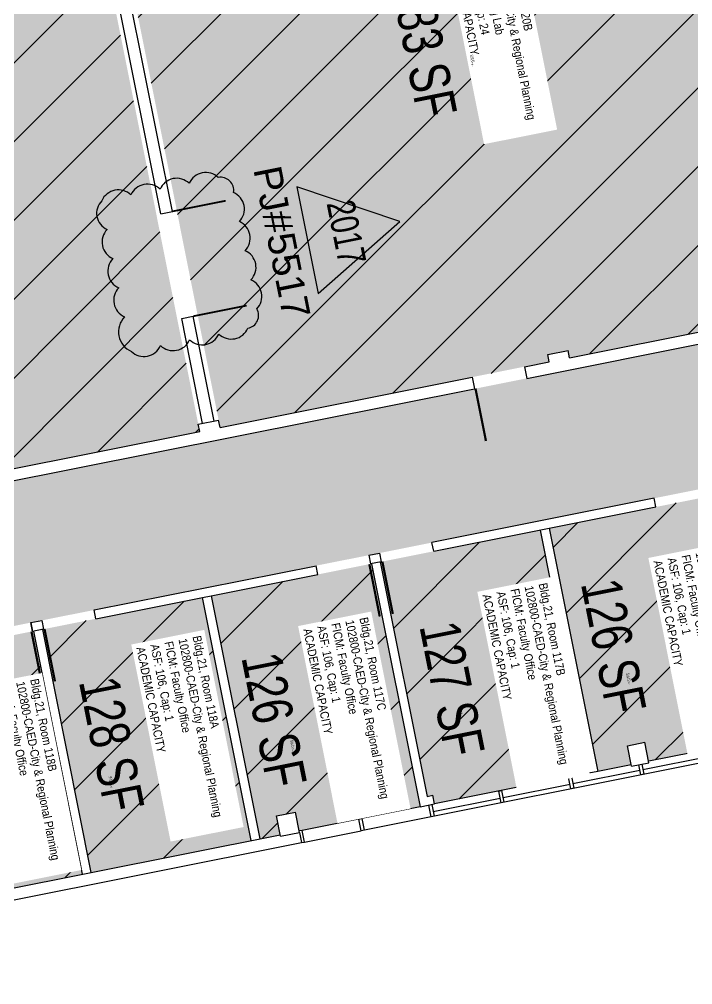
# Model space of a CAD drawing. Header units: inches. Extents: x 69202442 to 69207493, y 27670084 to 27674212.
# Drawn here: x 69203065 to 69203518, y 27672504 to 27673154 of the extents above; entities that cross this region are included whole.
import ezdxf
from ezdxf.enums import TextEntityAlignment as Align

# ---------------------------------------------------------------- set-up
doc = ezdxf.new("R2010")
doc.units = ezdxf.units.IN
doc.header["$LTSCALE"] = 10
doc.header["$MEASUREMENT"] = 0
doc.layers.get('0').update_dxf_attribs({"linetype": 'CONTINUOUS'})
for name, color, linetype in [('A-DOOR', 2, 'CONTINUOUS'), ('A-GLAZ', 1, 'CONTINUOUS'), ('A-IDEN-RNUM', 7, 'CONTINUOUS'), ('A-IDEN-SNUM', 4, 'CONTINUOUS'), ('A-IDEN-VNUM', 4, 'CONTINUOUS'), ('A-WALL', 5, 'CONTINUOUS'), ('AREA-TEXT', 3, 'CONTINUOUS'), ('Rooms-Capacity', 4, 'CONTINUOUS'), ('Rooms-Category-Color', 7, 'CONTINUOUS'), ('Rooms-College-Color', 7, 'CONTINUOUS'), ('Rooms-Department-Color', 7, 'CONTINUOUS'), ('Rooms-Division-Color', 7, 'CONTINUOUS'), ('Rooms-Information', 7, 'CONTINUOUS')]:
    doc.layers.add(name, color=color, linetype=linetype)
doc.layers.add('A-REV', color=1, linetype='CONTINUOUS', true_color=0xff0000)
doc.styles.add('Arial', font='arial.ttf')
doc.styles.add('CP_AREA', font='arial.ttf', dxfattribs={"height": 15})
doc.styles.add('CP_ROOMSNUMBER', font='arial.ttf', dxfattribs={"height": 1})
doc.styles.add('CP_ROOMVNUMBER', font='arial.ttf', dxfattribs={"width": 0.85, "height": 0.075})
pattern_1 = [(45, (0, 0), (-26.51650429449553, 26.51650429449553), [])]

# ---------------------------------------------------------------- blocks, each defined once
blk = doc.blocks.new('ProjectRev')
at = {"transparency": 16777216}
blk.add_lwpolyline([(0, 0.1219824164496401), (-0.1220957161743463, -0.0894935673508428), (0.1220957161743428, -0.0894935673508428)], close=True, dxfattribs=at)
at = {"transparency": 16777216, "insert": (-0.1797527879617747, -0.1150713105150771), "char_height": 0.0625, "attachment_point": 1, "style": 'Arial'}
blk.add_mtext_dynamic_manual_height_columns('PJ#', width=0.247489784066488, gutter_width=0.3125, heights=[0], dxfattribs=at)
at = {"transparency": 16777216, "style": 'Arial', "width": 0.75}
blk.add_attdef('YEAR', text='', height=0.0625, dxfattribs=at).set_placement((0, 0), align=Align.MIDDLE_CENTER)
at = {"transparency": 16777216, "style": 'Arial'}
blk.add_attdef('PROJECT', text='', height=0.0625, dxfattribs=at).set_placement((-0.02758404181815877, -0.1150713105150771), align=Align.TOP_LEFT)

msp = doc.modelspace()

# ---------------------------------------------------------------- hatches: boundary and pattern name
at = {"layer": 'Rooms-Capacity'}
h = msp.add_hatch(dxfattribs=at)
h.set_pattern_fill('ANSI31', color=256, scale=300, style=0)
h.set_pattern_definition(pattern_1)
h.paths.add_polyline_path([(69203200.03597039, 27672879.23629103), (69203237.30083537, 27672886.67469393), (69203243.1847614, 27672887.8491786), (69203341.2501956, 27672907.42392311), (69203369.6891715, 27672913.10059901), (69203404.99272779, 27672920.14750703), (69203415.77992555, 27672922.30072893), (69203421.66385162, 27672923.47521359), (69203420.68511441, 27672928.37848531), (69203434.41427515, 27672931.11894953), (69203435.39301237, 27672926.21567783), (69203566.80069417, 27672952.44583546), (69203572.6846202, 27672953.62032013), (69203585.43312666, 27672956.16503691), (69203624.65930034, 27672963.99493472), (69203657.0208936, 27672970.45460039), (69203656.04215637, 27672975.35787211), (69203659.96477374, 27672976.14086188), (69203574.42314026, 27673404.68680918), (69203570.50052291, 27673403.90381939), (69203567.9558061, 27673416.65232584), (69203483.61953273, 27673399.81804557), (69203477.73560667, 27673398.64356089), (69203346.32792489, 27673372.41340326), (69203348.87264168, 27673359.66489682), (69203335.14348093, 27673356.9244326), (69203332.59876412, 27673369.67293903), (69203154.11967394, 27673334.04690406), (69203148.2357479, 27673332.87241938), (69203110.9708829, 27673325.43401647)])
h = msp.add_hatch(dxfattribs=at)
h.set_pattern_fill('ANSI31', color=256, scale=300, style=0)
h.set_pattern_definition(pattern_1)
h.paths.add_polyline_path([(69203165.71306846, 27672872.38513046), (69203186.3068096, 27672876.4958268), (69203097.24172215, 27673322.69355225), (69202875.61384091, 27673278.45462968), (69202878.15855771, 27673265.70612323), (69202864.42939693, 27673262.965659), (69202861.88468015, 27673275.71416545), (69202639.27614456, 27673231.27949543), (69202641.82086137, 27673218.53098898), (69202632.01431796, 27673216.57351454), (69202717.55595142, 27672788.02756725), (69202727.36249483, 27672789.98504169), (69202728.34123206, 27672785.08176999), (69202744.03170152, 27672788.21372911), (69202783.25787519, 27672796.0436269), (69202950.94976762, 27672829.51643999), (69202949.97103038, 27672834.41971171), (69202963.70019117, 27672837.16017593), (69202964.6789284, 27672832.25690423), (69202981.35005221, 27672835.5846108), (69203016.6536085, 27672842.63151882), (69203126.48689476, 27672864.55523265)])
h = msp.add_hatch(dxfattribs=at)
h.set_pattern_fill('ANSI31', color=256, scale=300, style=0)
h.set_pattern_definition(pattern_1)
h.paths.add_polyline_path([(69203421.62167498, 27672811.29679221), (69203529.4936526, 27672832.82901105), (69203562.18347594, 27672669.05973601), (69203488.63440031, 27672654.37867774), (69203486.0896835, 27672667.12718418), (69203474.3218314, 27672664.77821485), (69203476.86654818, 27672652.02970842), (69203454.31149833, 27672647.52751721)])
h = msp.add_hatch(dxfattribs=at)
h.set_pattern_fill('ANSI31', color=256, scale=300, style=0)
h.set_pattern_definition(pattern_1)
h.paths.add_polyline_path([(69203307.86577138, 27672788.59008849), (69203415.73774894, 27672810.12230755), (69203448.42757225, 27672646.35303267), (69203344.42688109, 27672625.59355704), (69203343.25239642, 27672631.47748309), (69203339.38111007, 27672630.7047395)])
h = msp.add_hatch(dxfattribs=at)
h.set_pattern_fill('ANSI31', color=256, scale=300, style=0)
h.set_pattern_definition(pattern_1)
h.paths.add_polyline_path([(69203194.10986772, 27672765.88338497), (69203301.98184533, 27672787.41560382), (69203334.67166868, 27672623.64632878), (69203253.27735832, 27672607.39929093), (69203250.73264153, 27672620.14779739), (69203237.98413509, 27672617.6030806), (69203240.52885188, 27672604.85457413), (69203226.79969108, 27672602.11410992)])
h = msp.add_hatch(dxfattribs=at)
h.set_pattern_fill('ANSI31', color=256, scale=300, style=0)
h.set_pattern_definition(pattern_1)
h.paths.add_polyline_path([(69203080.35396412, 27672743.1766812), (69203188.22594169, 27672764.7089003), (69203220.91576503, 27672600.93962525), (69203113.04378745, 27672579.40740628)])
h = msp.add_hatch(dxfattribs=at)
h.set_pattern_fill('ANSI31', color=256, scale=300, style=0)
h.set_pattern_definition(pattern_1)
h.paths.add_polyline_path([(69202966.59806047, 27672720.46997771), (69203074.47003807, 27672742.00219651), (69203107.1598614, 27672578.23292161), (69203017.92031634, 27672560.41990412), (69203015.37559953, 27672573.16841059), (69203003.60774744, 27672570.81944126), (69203006.15246423, 27672558.0709348), (69202999.28788382, 27672556.70070268)])
at = {"layer": 'Rooms-Category-Color', "true_color": 0xe3f498}
for points in [[(69203200.03597039, 27672879.23629103), (69203237.30083537, 27672886.67469393), (69203243.1847614, 27672887.8491786), (69203341.2501956, 27672907.42392311), (69203369.6891715, 27672913.10059901), (69203404.99272779, 27672920.14750703), (69203415.77992555, 27672922.30072893), (69203421.66385162, 27672923.47521359), (69203420.68511441, 27672928.37848531), (69203434.41427515, 27672931.11894953), (69203435.39301237, 27672926.21567783), (69203566.80069417, 27672952.44583546), (69203572.6846202, 27672953.62032013), (69203585.43312666, 27672956.16503691), (69203624.65930034, 27672963.99493472), (69203657.0208936, 27672970.45460039), (69203656.04215637, 27672975.35787211), (69203659.96477374, 27672976.14086188), (69203574.42314026, 27673404.68680918), (69203570.50052291, 27673403.90381939), (69203567.9558061, 27673416.65232584), (69203483.61953273, 27673399.81804557), (69203477.73560667, 27673398.64356089), (69203346.32792489, 27673372.41340326), (69203348.87264168, 27673359.66489682), (69203335.14348093, 27673356.9244326), (69203332.59876412, 27673369.67293903), (69203154.11967394, 27673334.04690406), (69203148.2357479, 27673332.87241938), (69203110.9708829, 27673325.43401647)], [(69203165.71306846, 27672872.38513046), (69203186.3068096, 27672876.4958268), (69203097.24172215, 27673322.69355225), (69202875.61384091, 27673278.45462968), (69202878.15855771, 27673265.70612323), (69202864.42939693, 27673262.965659), (69202861.88468015, 27673275.71416545), (69202639.27614456, 27673231.27949543), (69202641.82086137, 27673218.53098898), (69202632.01431796, 27673216.57351454), (69202717.55595142, 27672788.02756725), (69202727.36249483, 27672789.98504169), (69202728.34123206, 27672785.08176999), (69202744.03170152, 27672788.21372911), (69202783.25787519, 27672796.0436269), (69202950.94976762, 27672829.51643999), (69202949.97103038, 27672834.41971171), (69202963.70019117, 27672837.16017593), (69202964.6789284, 27672832.25690423), (69202981.35005221, 27672835.5846108), (69203016.6536085, 27672842.63151882), (69203126.48689476, 27672864.55523265)]]:
    msp.add_hatch(color=61, dxfattribs=at).paths.add_polyline_path(points)
at = {"layer": 'Rooms-Category-Color', "true_color": 0xadadad}
msp.add_hatch(color=253, dxfattribs=at).paths.add_polyline_path([(69202708.13706866, 27672773.9107458), (69202708.3328161, 27672772.93009146), (69202745.59768108, 27672780.36849437), (69202784.82385474, 27672788.19839217), (69202982.91603176, 27672827.73937606), (69203018.21958804, 27672834.78628407), (69203128.05287433, 27672856.70999792), (69203167.279048, 27672864.53989571), (69203342.81617516, 27672899.57868837), (69203371.25515106, 27672905.25536428), (69203406.55870736, 27672912.3022723), (69203417.34590513, 27672914.4554942), (69203430.09441155, 27672917.00021098), (69203586.99910621, 27672948.31980217), (69203626.2252799, 27672956.14969998), (69203925.32485406, 27673015.85267069), (69203960.62841037, 27673022.89957871), (69203975.33822551, 27673025.83579038), (69204014.56439918, 27673033.66568819), (69204163.62385911, 27673063.41929983), (69204202.85003276, 27673071.24919763), (69204312.68331903, 27673093.17291147), (69204347.98687533, 27673100.21981949), (69204475.47193973, 27673125.66698734), (69204514.69811341, 27673133.49688514), (69204571.57606521, 27673144.85023695), (69204590.36781994, 27673050.70742016), (69204543.29641154, 27673041.31154279), (69204528.58659643, 27673038.37533112), (69204507.99285524, 27673034.26463477), (69204493.2830401, 27673031.3284231), (69204475.63126196, 27673027.80496909), (69204449.15359473, 27673022.51978807), (69204440.32770567, 27673020.75806107), (69204419.73396449, 27673016.64736472), (69204304.99740651, 27672993.74491367), (69204275.57777628, 27672987.87249031), (69204183.39626814, 27672969.47223048), (69204148.09271185, 27672962.42532247), (69203963.72969562, 27672925.6248028), (69203965.4007175, 27672917.25332773), (69203959.51679146, 27672916.07884306), (69203952.65221107, 27672914.70861094), (69203930.0971612, 27672910.20641971), (69203923.23258081, 27672908.83618759), (69203919.30996343, 27672908.05319782), (69203912.44538304, 27672906.6829657), (69203883.0257528, 27672900.81054235), (69203877.14182675, 27672899.63605767), (69203875.47080487, 27672908.00753275), (69203819.5735074, 27672896.84992839), (69203784.2699511, 27672889.80302036), (69203775.44406204, 27672888.04129336), (69203740.14050573, 27672880.99438535), (69203681.30124524, 27672869.24953865), (69203657.76554105, 27672864.55159996), (69203651.88161498, 27672863.37711529), (69203621.4813304, 27672857.30894449), (69203595.98431751, 27672852.21951092), (69203560.6807612, 27672845.17260291), (69203404.7567209, 27672814.04875915), (69203369.45316459, 27672807.00185113), (69203360.62727553, 27672805.24012412), (69203325.32371923, 27672798.19321611), (69203295.90408897, 27672792.32079276), (69203260.60053268, 27672785.27388474), (69203113.50238143, 27672755.91176799), (69203078.19882514, 27672748.86485997), (69202939.92656296, 27672721.26447023), (69202904.62300666, 27672714.21756221), (69202897.75842626, 27672712.84733009), (69202862.45486997, 27672705.80042207), (69202841.86112879, 27672701.68972573), (69202806.5575725, 27672694.64281771), (69202803.61560947, 27672694.05557537), (69202732.02784252, 27672679.76601188), (69202701.62755793, 27672673.69784109), (69202627.09782797, 27672658.82103528), (69202591.79427168, 27672651.77412725), (69202585.91034561, 27672650.59964259), (69202567.1185909, 27672744.74245938), (69202566.92284346, 27672745.72311372), (69202591.43920201, 27672750.61679985)])
at = {"layer": 'Rooms-Category-Color', "true_color": 0xfa9ba3}
for points in [[(69203421.62167498, 27672811.29679221), (69203529.4936526, 27672832.82901105), (69203562.18347594, 27672669.05973601), (69203488.63440031, 27672654.37867774), (69203486.0896835, 27672667.12718418), (69203474.3218314, 27672664.77821485), (69203476.86654818, 27672652.02970842), (69203454.31149833, 27672647.52751721)], [(69203307.86577138, 27672788.59008849), (69203415.73774894, 27672810.12230755), (69203448.42757225, 27672646.35303267), (69203344.42688109, 27672625.59355704), (69203343.25239642, 27672631.47748309), (69203339.38111007, 27672630.7047395)], [(69203194.10986772, 27672765.88338497), (69203301.98184533, 27672787.41560382), (69203334.67166868, 27672623.64632878), (69203253.27735832, 27672607.39929093), (69203250.73264153, 27672620.14779739), (69203237.98413509, 27672617.6030806), (69203240.52885188, 27672604.85457413), (69203226.79969108, 27672602.11410992)], [(69203080.35396412, 27672743.1766812), (69203188.22594169, 27672764.7089003), (69203220.91576503, 27672600.93962525), (69203113.04378745, 27672579.40740628)], [(69202966.59806047, 27672720.46997771), (69203074.47003807, 27672742.00219651), (69203107.1598614, 27672578.23292161), (69203017.92031634, 27672560.41990412), (69203015.37559953, 27672573.16841059), (69203003.60774744, 27672570.81944126), (69203006.15246423, 27672558.0709348), (69202999.28788382, 27672556.70070268)]]:
    msp.add_hatch(color=241, dxfattribs=at).paths.add_polyline_path(points)
at = {"layer": 'Rooms-College-Color', "true_color": 0xe3f498}
for points in [[(69203200.03597039, 27672879.23629103), (69203237.30083537, 27672886.67469393), (69203243.1847614, 27672887.8491786), (69203341.2501956, 27672907.42392311), (69203369.6891715, 27672913.10059901), (69203404.99272779, 27672920.14750703), (69203415.77992555, 27672922.30072893), (69203421.66385162, 27672923.47521359), (69203420.68511441, 27672928.37848531), (69203434.41427515, 27672931.11894953), (69203435.39301237, 27672926.21567783), (69203566.80069417, 27672952.44583546), (69203572.6846202, 27672953.62032013), (69203585.43312666, 27672956.16503691), (69203624.65930034, 27672963.99493472), (69203657.0208936, 27672970.45460039), (69203656.04215637, 27672975.35787211), (69203659.96477374, 27672976.14086188), (69203574.42314026, 27673404.68680918), (69203570.50052291, 27673403.90381939), (69203567.9558061, 27673416.65232584), (69203483.61953273, 27673399.81804557), (69203477.73560667, 27673398.64356089), (69203346.32792489, 27673372.41340326), (69203348.87264168, 27673359.66489682), (69203335.14348093, 27673356.9244326), (69203332.59876412, 27673369.67293903), (69203154.11967394, 27673334.04690406), (69203148.2357479, 27673332.87241938), (69203110.9708829, 27673325.43401647)], [(69203165.71306846, 27672872.38513046), (69203186.3068096, 27672876.4958268), (69203097.24172215, 27673322.69355225), (69202875.61384091, 27673278.45462968), (69202878.15855771, 27673265.70612323), (69202864.42939693, 27673262.965659), (69202861.88468015, 27673275.71416545), (69202639.27614456, 27673231.27949543), (69202641.82086137, 27673218.53098898), (69202632.01431796, 27673216.57351454), (69202717.55595142, 27672788.02756725), (69202727.36249483, 27672789.98504169), (69202728.34123206, 27672785.08176999), (69202744.03170152, 27672788.21372911), (69202783.25787519, 27672796.0436269), (69202950.94976762, 27672829.51643999), (69202949.97103038, 27672834.41971171), (69202963.70019117, 27672837.16017593), (69202964.6789284, 27672832.25690423), (69202981.35005221, 27672835.5846108), (69203016.6536085, 27672842.63151882), (69203126.48689476, 27672864.55523265)], [(69203421.62167498, 27672811.29679221), (69203529.4936526, 27672832.82901105), (69203562.18347594, 27672669.05973601), (69203488.63440031, 27672654.37867774), (69203486.0896835, 27672667.12718418), (69203474.3218314, 27672664.77821485), (69203476.86654818, 27672652.02970842), (69203454.31149833, 27672647.52751721)], [(69203307.86577138, 27672788.59008849), (69203415.73774894, 27672810.12230755), (69203448.42757225, 27672646.35303267), (69203344.42688109, 27672625.59355704), (69203343.25239642, 27672631.47748309), (69203339.38111007, 27672630.7047395)], [(69203194.10986772, 27672765.88338497), (69203301.98184533, 27672787.41560382), (69203334.67166868, 27672623.64632878), (69203253.27735832, 27672607.39929093), (69203250.73264153, 27672620.14779739), (69203237.98413509, 27672617.6030806), (69203240.52885188, 27672604.85457413), (69203226.79969108, 27672602.11410992)], [(69203080.35396412, 27672743.1766812), (69203188.22594169, 27672764.7089003), (69203220.91576503, 27672600.93962525), (69203113.04378745, 27672579.40740628)], [(69202966.59806047, 27672720.46997771), (69203074.47003807, 27672742.00219651), (69203107.1598614, 27672578.23292161), (69203017.92031634, 27672560.41990412), (69203015.37559953, 27672573.16841059), (69203003.60774744, 27672570.81944126), (69203006.15246423, 27672558.0709348), (69202999.28788382, 27672556.70070268)]]:
    msp.add_hatch(color=61, dxfattribs=at).paths.add_polyline_path(points)
at = {"layer": 'Rooms-College-Color', "true_color": 0xadadad}
msp.add_hatch(color=253, dxfattribs=at).paths.add_polyline_path([(69202708.13706866, 27672773.9107458), (69202708.3328161, 27672772.93009146), (69202745.59768108, 27672780.36849437), (69202784.82385474, 27672788.19839217), (69202982.91603176, 27672827.73937606), (69203018.21958804, 27672834.78628407), (69203128.05287433, 27672856.70999792), (69203167.279048, 27672864.53989571), (69203342.81617516, 27672899.57868837), (69203371.25515106, 27672905.25536428), (69203406.55870736, 27672912.3022723), (69203417.34590513, 27672914.4554942), (69203430.09441155, 27672917.00021098), (69203586.99910621, 27672948.31980217), (69203626.2252799, 27672956.14969998), (69203925.32485406, 27673015.85267069), (69203960.62841037, 27673022.89957871), (69203975.33822551, 27673025.83579038), (69204014.56439918, 27673033.66568819), (69204163.62385911, 27673063.41929983), (69204202.85003276, 27673071.24919763), (69204312.68331903, 27673093.17291147), (69204347.98687533, 27673100.21981949), (69204475.47193973, 27673125.66698734), (69204514.69811341, 27673133.49688514), (69204571.57606521, 27673144.85023695), (69204590.36781994, 27673050.70742016), (69204543.29641154, 27673041.31154279), (69204528.58659643, 27673038.37533112), (69204507.99285524, 27673034.26463477), (69204493.2830401, 27673031.3284231), (69204475.63126196, 27673027.80496909), (69204449.15359473, 27673022.51978807), (69204440.32770567, 27673020.75806107), (69204419.73396449, 27673016.64736472), (69204304.99740651, 27672993.74491367), (69204275.57777628, 27672987.87249031), (69204183.39626814, 27672969.47223048), (69204148.09271185, 27672962.42532247), (69203963.72969562, 27672925.6248028), (69203965.4007175, 27672917.25332773), (69203959.51679146, 27672916.07884306), (69203952.65221107, 27672914.70861094), (69203930.0971612, 27672910.20641971), (69203923.23258081, 27672908.83618759), (69203919.30996343, 27672908.05319782), (69203912.44538304, 27672906.6829657), (69203883.0257528, 27672900.81054235), (69203877.14182675, 27672899.63605767), (69203875.47080487, 27672908.00753275), (69203819.5735074, 27672896.84992839), (69203784.2699511, 27672889.80302036), (69203775.44406204, 27672888.04129336), (69203740.14050573, 27672880.99438535), (69203681.30124524, 27672869.24953865), (69203657.76554105, 27672864.55159996), (69203651.88161498, 27672863.37711529), (69203621.4813304, 27672857.30894449), (69203595.98431751, 27672852.21951092), (69203560.6807612, 27672845.17260291), (69203404.7567209, 27672814.04875915), (69203369.45316459, 27672807.00185113), (69203360.62727553, 27672805.24012412), (69203325.32371923, 27672798.19321611), (69203295.90408897, 27672792.32079276), (69203260.60053268, 27672785.27388474), (69203113.50238143, 27672755.91176799), (69203078.19882514, 27672748.86485997), (69202939.92656296, 27672721.26447023), (69202904.62300666, 27672714.21756221), (69202897.75842626, 27672712.84733009), (69202862.45486997, 27672705.80042207), (69202841.86112879, 27672701.68972573), (69202806.5575725, 27672694.64281771), (69202803.61560947, 27672694.05557537), (69202732.02784252, 27672679.76601188), (69202701.62755793, 27672673.69784109), (69202627.09782797, 27672658.82103528), (69202591.79427168, 27672651.77412725), (69202585.91034561, 27672650.59964259), (69202567.1185909, 27672744.74245938), (69202566.92284346, 27672745.72311372), (69202591.43920201, 27672750.61679985)])
at = {"layer": 'Rooms-Department-Color', "true_color": 0xe3f498}
for points in [[(69203200.03597039, 27672879.23629103), (69203237.30083537, 27672886.67469393), (69203243.1847614, 27672887.8491786), (69203341.2501956, 27672907.42392311), (69203369.6891715, 27672913.10059901), (69203404.99272779, 27672920.14750703), (69203415.77992555, 27672922.30072893), (69203421.66385162, 27672923.47521359), (69203420.68511441, 27672928.37848531), (69203434.41427515, 27672931.11894953), (69203435.39301237, 27672926.21567783), (69203566.80069417, 27672952.44583546), (69203572.6846202, 27672953.62032013), (69203585.43312666, 27672956.16503691), (69203624.65930034, 27672963.99493472), (69203657.0208936, 27672970.45460039), (69203656.04215637, 27672975.35787211), (69203659.96477374, 27672976.14086188), (69203574.42314026, 27673404.68680918), (69203570.50052291, 27673403.90381939), (69203567.9558061, 27673416.65232584), (69203483.61953273, 27673399.81804557), (69203477.73560667, 27673398.64356089), (69203346.32792489, 27673372.41340326), (69203348.87264168, 27673359.66489682), (69203335.14348093, 27673356.9244326), (69203332.59876412, 27673369.67293903), (69203154.11967394, 27673334.04690406), (69203148.2357479, 27673332.87241938), (69203110.9708829, 27673325.43401647)], [(69203165.71306846, 27672872.38513046), (69203186.3068096, 27672876.4958268), (69203097.24172215, 27673322.69355225), (69202875.61384091, 27673278.45462968), (69202878.15855771, 27673265.70612323), (69202864.42939693, 27673262.965659), (69202861.88468015, 27673275.71416545), (69202639.27614456, 27673231.27949543), (69202641.82086137, 27673218.53098898), (69202632.01431796, 27673216.57351454), (69202717.55595142, 27672788.02756725), (69202727.36249483, 27672789.98504169), (69202728.34123206, 27672785.08176999), (69202744.03170152, 27672788.21372911), (69202783.25787519, 27672796.0436269), (69202950.94976762, 27672829.51643999), (69202949.97103038, 27672834.41971171), (69202963.70019117, 27672837.16017593), (69202964.6789284, 27672832.25690423), (69202981.35005221, 27672835.5846108), (69203016.6536085, 27672842.63151882), (69203126.48689476, 27672864.55523265)], [(69203421.62167498, 27672811.29679221), (69203529.4936526, 27672832.82901105), (69203562.18347594, 27672669.05973601), (69203488.63440031, 27672654.37867774), (69203486.0896835, 27672667.12718418), (69203474.3218314, 27672664.77821485), (69203476.86654818, 27672652.02970842), (69203454.31149833, 27672647.52751721)], [(69203307.86577138, 27672788.59008849), (69203415.73774894, 27672810.12230755), (69203448.42757225, 27672646.35303267), (69203344.42688109, 27672625.59355704), (69203343.25239642, 27672631.47748309), (69203339.38111007, 27672630.7047395)], [(69203194.10986772, 27672765.88338497), (69203301.98184533, 27672787.41560382), (69203334.67166868, 27672623.64632878), (69203253.27735832, 27672607.39929093), (69203250.73264153, 27672620.14779739), (69203237.98413509, 27672617.6030806), (69203240.52885188, 27672604.85457413), (69203226.79969108, 27672602.11410992)], [(69203080.35396412, 27672743.1766812), (69203188.22594169, 27672764.7089003), (69203220.91576503, 27672600.93962525), (69203113.04378745, 27672579.40740628)], [(69202966.59806047, 27672720.46997771), (69203074.47003807, 27672742.00219651), (69203107.1598614, 27672578.23292161), (69203017.92031634, 27672560.41990412), (69203015.37559953, 27672573.16841059), (69203003.60774744, 27672570.81944126), (69203006.15246423, 27672558.0709348), (69202999.28788382, 27672556.70070268)]]:
    msp.add_hatch(color=61, dxfattribs=at).paths.add_polyline_path(points)
at = {"layer": 'Rooms-Department-Color', "true_color": 0xacacac}
msp.add_hatch(color=253, dxfattribs=at).paths.add_polyline_path([(69202708.13706866, 27672773.9107458), (69202708.3328161, 27672772.93009146), (69202745.59768108, 27672780.36849437), (69202784.82385474, 27672788.19839217), (69202982.91603176, 27672827.73937606), (69203018.21958804, 27672834.78628407), (69203128.05287433, 27672856.70999792), (69203167.279048, 27672864.53989571), (69203342.81617516, 27672899.57868837), (69203371.25515106, 27672905.25536428), (69203406.55870736, 27672912.3022723), (69203417.34590513, 27672914.4554942), (69203430.09441155, 27672917.00021098), (69203586.99910621, 27672948.31980217), (69203626.2252799, 27672956.14969998), (69203925.32485406, 27673015.85267069), (69203960.62841037, 27673022.89957871), (69203975.33822551, 27673025.83579038), (69204014.56439918, 27673033.66568819), (69204163.62385911, 27673063.41929983), (69204202.85003276, 27673071.24919763), (69204312.68331903, 27673093.17291147), (69204347.98687533, 27673100.21981949), (69204475.47193973, 27673125.66698734), (69204514.69811341, 27673133.49688514), (69204571.57606521, 27673144.85023695), (69204590.36781994, 27673050.70742016), (69204543.29641154, 27673041.31154279), (69204528.58659643, 27673038.37533112), (69204507.99285524, 27673034.26463477), (69204493.2830401, 27673031.3284231), (69204475.63126196, 27673027.80496909), (69204449.15359473, 27673022.51978807), (69204440.32770567, 27673020.75806107), (69204419.73396449, 27673016.64736472), (69204304.99740651, 27672993.74491367), (69204275.57777628, 27672987.87249031), (69204183.39626814, 27672969.47223048), (69204148.09271185, 27672962.42532247), (69203963.72969562, 27672925.6248028), (69203965.4007175, 27672917.25332773), (69203959.51679146, 27672916.07884306), (69203952.65221107, 27672914.70861094), (69203930.0971612, 27672910.20641971), (69203923.23258081, 27672908.83618759), (69203919.30996343, 27672908.05319782), (69203912.44538304, 27672906.6829657), (69203883.0257528, 27672900.81054235), (69203877.14182675, 27672899.63605767), (69203875.47080487, 27672908.00753275), (69203819.5735074, 27672896.84992839), (69203784.2699511, 27672889.80302036), (69203775.44406204, 27672888.04129336), (69203740.14050573, 27672880.99438535), (69203681.30124524, 27672869.24953865), (69203657.76554105, 27672864.55159996), (69203651.88161498, 27672863.37711529), (69203621.4813304, 27672857.30894449), (69203595.98431751, 27672852.21951092), (69203560.6807612, 27672845.17260291), (69203404.7567209, 27672814.04875915), (69203369.45316459, 27672807.00185113), (69203360.62727553, 27672805.24012412), (69203325.32371923, 27672798.19321611), (69203295.90408897, 27672792.32079276), (69203260.60053268, 27672785.27388474), (69203113.50238143, 27672755.91176799), (69203078.19882514, 27672748.86485997), (69202939.92656296, 27672721.26447023), (69202904.62300666, 27672714.21756221), (69202897.75842626, 27672712.84733009), (69202862.45486997, 27672705.80042207), (69202841.86112879, 27672701.68972573), (69202806.5575725, 27672694.64281771), (69202803.61560947, 27672694.05557537), (69202732.02784252, 27672679.76601188), (69202701.62755793, 27672673.69784109), (69202627.09782797, 27672658.82103528), (69202591.79427168, 27672651.77412725), (69202585.91034561, 27672650.59964259), (69202567.1185909, 27672744.74245938), (69202566.92284346, 27672745.72311372), (69202591.43920201, 27672750.61679985)])
at = {"layer": 'Rooms-Division-Color', "true_color": 0xe3f498}
for points in [[(69203200.03597039, 27672879.23629103), (69203237.30083537, 27672886.67469393), (69203243.1847614, 27672887.8491786), (69203341.2501956, 27672907.42392311), (69203369.6891715, 27672913.10059901), (69203404.99272779, 27672920.14750703), (69203415.77992555, 27672922.30072893), (69203421.66385162, 27672923.47521359), (69203420.68511441, 27672928.37848531), (69203434.41427515, 27672931.11894953), (69203435.39301237, 27672926.21567783), (69203566.80069417, 27672952.44583546), (69203572.6846202, 27672953.62032013), (69203585.43312666, 27672956.16503691), (69203624.65930034, 27672963.99493472), (69203657.0208936, 27672970.45460039), (69203656.04215637, 27672975.35787211), (69203659.96477374, 27672976.14086188), (69203574.42314026, 27673404.68680918), (69203570.50052291, 27673403.90381939), (69203567.9558061, 27673416.65232584), (69203483.61953273, 27673399.81804557), (69203477.73560667, 27673398.64356089), (69203346.32792489, 27673372.41340326), (69203348.87264168, 27673359.66489682), (69203335.14348093, 27673356.9244326), (69203332.59876412, 27673369.67293903), (69203154.11967394, 27673334.04690406), (69203148.2357479, 27673332.87241938), (69203110.9708829, 27673325.43401647)], [(69203165.71306846, 27672872.38513046), (69203186.3068096, 27672876.4958268), (69203097.24172215, 27673322.69355225), (69202875.61384091, 27673278.45462968), (69202878.15855771, 27673265.70612323), (69202864.42939693, 27673262.965659), (69202861.88468015, 27673275.71416545), (69202639.27614456, 27673231.27949543), (69202641.82086137, 27673218.53098898), (69202632.01431796, 27673216.57351454), (69202717.55595142, 27672788.02756725), (69202727.36249483, 27672789.98504169), (69202728.34123206, 27672785.08176999), (69202744.03170152, 27672788.21372911), (69202783.25787519, 27672796.0436269), (69202950.94976762, 27672829.51643999), (69202949.97103038, 27672834.41971171), (69202963.70019117, 27672837.16017593), (69202964.6789284, 27672832.25690423), (69202981.35005221, 27672835.5846108), (69203016.6536085, 27672842.63151882), (69203126.48689476, 27672864.55523265)], [(69203421.62167498, 27672811.29679221), (69203529.4936526, 27672832.82901105), (69203562.18347594, 27672669.05973601), (69203488.63440031, 27672654.37867774), (69203486.0896835, 27672667.12718418), (69203474.3218314, 27672664.77821485), (69203476.86654818, 27672652.02970842), (69203454.31149833, 27672647.52751721)], [(69203307.86577138, 27672788.59008849), (69203415.73774894, 27672810.12230755), (69203448.42757225, 27672646.35303267), (69203344.42688109, 27672625.59355704), (69203343.25239642, 27672631.47748309), (69203339.38111007, 27672630.7047395)], [(69203194.10986772, 27672765.88338497), (69203301.98184533, 27672787.41560382), (69203334.67166868, 27672623.64632878), (69203253.27735832, 27672607.39929093), (69203250.73264153, 27672620.14779739), (69203237.98413509, 27672617.6030806), (69203240.52885188, 27672604.85457413), (69203226.79969108, 27672602.11410992)], [(69203080.35396412, 27672743.1766812), (69203188.22594169, 27672764.7089003), (69203220.91576503, 27672600.93962525), (69203113.04378745, 27672579.40740628)], [(69202966.59806047, 27672720.46997771), (69203074.47003807, 27672742.00219651), (69203107.1598614, 27672578.23292161), (69203017.92031634, 27672560.41990412), (69203015.37559953, 27672573.16841059), (69203003.60774744, 27672570.81944126), (69203006.15246423, 27672558.0709348), (69202999.28788382, 27672556.70070268)]]:
    msp.add_hatch(color=61, dxfattribs=at).paths.add_polyline_path(points)
at = {"layer": 'Rooms-Division-Color', "true_color": 0xadadad}
msp.add_hatch(color=253, dxfattribs=at).paths.add_polyline_path([(69202708.13706866, 27672773.9107458), (69202708.3328161, 27672772.93009146), (69202745.59768108, 27672780.36849437), (69202784.82385474, 27672788.19839217), (69202982.91603176, 27672827.73937606), (69203018.21958804, 27672834.78628407), (69203128.05287433, 27672856.70999792), (69203167.279048, 27672864.53989571), (69203342.81617516, 27672899.57868837), (69203371.25515106, 27672905.25536428), (69203406.55870736, 27672912.3022723), (69203417.34590513, 27672914.4554942), (69203430.09441155, 27672917.00021098), (69203586.99910621, 27672948.31980217), (69203626.2252799, 27672956.14969998), (69203925.32485406, 27673015.85267069), (69203960.62841037, 27673022.89957871), (69203975.33822551, 27673025.83579038), (69204014.56439918, 27673033.66568819), (69204163.62385911, 27673063.41929983), (69204202.85003276, 27673071.24919763), (69204312.68331903, 27673093.17291147), (69204347.98687533, 27673100.21981949), (69204475.47193973, 27673125.66698734), (69204514.69811341, 27673133.49688514), (69204571.57606521, 27673144.85023695), (69204590.36781994, 27673050.70742016), (69204543.29641154, 27673041.31154279), (69204528.58659643, 27673038.37533112), (69204507.99285524, 27673034.26463477), (69204493.2830401, 27673031.3284231), (69204475.63126196, 27673027.80496909), (69204449.15359473, 27673022.51978807), (69204440.32770567, 27673020.75806107), (69204419.73396449, 27673016.64736472), (69204304.99740651, 27672993.74491367), (69204275.57777628, 27672987.87249031), (69204183.39626814, 27672969.47223048), (69204148.09271185, 27672962.42532247), (69203963.72969562, 27672925.6248028), (69203965.4007175, 27672917.25332773), (69203959.51679146, 27672916.07884306), (69203952.65221107, 27672914.70861094), (69203930.0971612, 27672910.20641971), (69203923.23258081, 27672908.83618759), (69203919.30996343, 27672908.05319782), (69203912.44538304, 27672906.6829657), (69203883.0257528, 27672900.81054235), (69203877.14182675, 27672899.63605767), (69203875.47080487, 27672908.00753275), (69203819.5735074, 27672896.84992839), (69203784.2699511, 27672889.80302036), (69203775.44406204, 27672888.04129336), (69203740.14050573, 27672880.99438535), (69203681.30124524, 27672869.24953865), (69203657.76554105, 27672864.55159996), (69203651.88161498, 27672863.37711529), (69203621.4813304, 27672857.30894449), (69203595.98431751, 27672852.21951092), (69203560.6807612, 27672845.17260291), (69203404.7567209, 27672814.04875915), (69203369.45316459, 27672807.00185113), (69203360.62727553, 27672805.24012412), (69203325.32371923, 27672798.19321611), (69203295.90408897, 27672792.32079276), (69203260.60053268, 27672785.27388474), (69203113.50238143, 27672755.91176799), (69203078.19882514, 27672748.86485997), (69202939.92656296, 27672721.26447023), (69202904.62300666, 27672714.21756221), (69202897.75842626, 27672712.84733009), (69202862.45486997, 27672705.80042207), (69202841.86112879, 27672701.68972573), (69202806.5575725, 27672694.64281771), (69202803.61560947, 27672694.05557537), (69202732.02784252, 27672679.76601188), (69202701.62755793, 27672673.69784109), (69202627.09782797, 27672658.82103528), (69202591.79427168, 27672651.77412725), (69202585.91034561, 27672650.59964259), (69202567.1185909, 27672744.74245938), (69202566.92284346, 27672745.72311372), (69202591.43920201, 27672750.61679985)])

# ---------------------------------------------------------------- linework, layer by layer
at = {"layer": 'A-DOOR'}
for points in [[(69203167.92371547, 27673024.7657626, 1.193370165807269, 1.193370165807269, 0), (69203203.8124136, 27673031.9294702, 0, 0, 0), (69203203.69561401, 27673032.51461202, 0, 0, -0.4142135623730951), (69203174.97062348, 27672989.4622063, 0, 0, -0.4142135623730951)], [(69203182.01753151, 27672954.15865, 1.193370165807269, 1.193370165807269, 0), (69203217.90622965, 27672961.32235759, 0, 0, 0), (69203218.02302921, 27672960.73721579, 0, 0, 0.4142135623730951), (69203174.97062348, 27672989.4622063, 0, 0, 0.4142135623730951)], [(69203371.9906418, 27672905.40217486, 1.5, 1.5, 0), (69203379.03754982, 27672870.09861856, 0, 0, 0), (69203379.77304058, 27672870.24542915, 0, 0, 0.4142135623730951), (69203406.26508617, 27672913.77325381, 0, 0, 0.4142135623730951)], [(69203528.03832489, 27672832.53851461, 1.5, 1.5, 0), (69203535.08523291, 27672797.23495831, 0, 0, 0), (69203534.34974216, 27672797.08814773, 0, 0, -0.4142135623730951), (69203493.17663819, 27672827.10939869, 0, 0, -0.4142135623730951)], [(69203309.30612074, 27672788.87759519, 1.5, 1.5, 0), (69203316.35302877, 27672753.57403889, 0, 0, 0), (69203317.08851951, 27672753.72084948, 0, 0, 0.4142135623730951), (69203343.58056511, 27672797.24867415, 0, 0, 0.4142135623730951)], [(69203300.50861812, 27672787.13843442, 1.5, 1.5, 0), (69203307.55552615, 27672751.83487813, 0, 0, 0), (69203306.8200354, 27672751.68806756, 0, 0, -0.4142135623730951), (69203265.64693141, 27672781.7093185, 0, 0, -0.4142135623730951)], [(69203081.79431349, 27672743.4641879, 1.5, 1.5, 0), (69203088.84122151, 27672708.1606316, 0, 0, 0), (69203089.57671228, 27672708.30744219, 0, 0, 0.4142135623730951), (69203116.06875786, 27672751.83526686, 0, 0, 0.4142135623730951)], [(69203073.02968872, 27672741.7146898, 1.5, 1.5, 0), (69203080.07659674, 27672706.4111335, 0, 0, 0), (69203079.341106, 27672706.26432292, 0, 0, -0.4142135623730951), (69203038.16800201, 27672736.28557387, 0, 0, -0.4142135623730951)]]:
    msp.add_lwpolyline(points, format="xyseb", dxfattribs=at)
at = {"layer": 'A-GLAZ'}
for p, q in [((69204661.1016638, 27672880.25589234), (69203295.05016589, 27672607.57970146)), ((69203562.18347594, 27672669.05973601), (69203488.63440031, 27672654.37867774)), ((69203529.81996553, 27672657.50105128), (69203484.70986581, 27672648.49666881)), ((69203476.86654818, 27672652.02970842), (69203454.31149833, 27672647.52751721)), ((69203448.42757225, 27672646.35303267), (69203391.54962048, 27672634.99968069)), ((69203482.74855715, 27672648.10517393), (69203437.63845742, 27672639.10079145)), ((69203435.67714874, 27672638.70929657), (69203390.56704903, 27672629.70491409)), ((69203391.54962048, 27672634.99968069), (69203344.42688109, 27672625.59355704)), ((69203388.60574034, 27672629.31341921), (69203343.49564064, 27672620.30903674)), ((69203334.67166868, 27672623.64632878), (69203295.44549501, 27672615.81643108)), ((69203293.48418632, 27672615.42493619), (69203255.238667, 27672607.79078583)), ((69203256.80464655, 27672599.94555111), (69203295.05016589, 27672607.57970146))]:
    msp.add_line(p, q, dxfattribs=at)
at = {"layer": 'A-REV'}
msp.add_lwpolyline([(69203140.3178491, 27672930.40845323, 0.52056705), (69203159.93093593, 27672934.32340214, 0.52056705), (69203179.54402277, 27672938.23835105, 0.52056705), (69203199.1571096, 27672942.15329994, 0.52056705), (69203218.77019642, 27672946.06824885, 0.52056705), (69203224.75999826, 27672959.07278813, 0.52056705), (69203220.84504935, 27672978.68587496, 0.52056705), (69203216.93010044, 27672998.29896179, 0.52056705), (69203213.01515155, 27673017.91204862, 0.52056705), (69203209.10020265, 27673037.52513545, 0.52056705), (69203198.81716971, 27673047.59387319, 0.52056705), (69203179.20408288, 27673043.67892429, 0.52056705), (69203159.59099604, 27673039.76397538, 0.52056705), (69203139.9779092, 27673035.84902648, 0.52056705), (69203120.36482239, 27673031.93407758, 0.52056705), (69203123.91936965, 27673012.56145427, 0.52056705), (69203127.83431855, 27672992.94836745, 0.52056705), (69203131.74926746, 27672973.33528061, 0.52056705), (69203135.66421637, 27672953.72219378, 0.52056705)], format="xyb", close=True, dxfattribs=at)
at = {"layer": 'A-WALL'}
for p, q in [((69203160.08632597, 27673023.20134902), (69203102.73232463, 27673310.53307114)), ((69203167.92371547, 27673024.7657626), (69203110.56971413, 27673312.09748471)), ((69203160.08632597, 27673023.20134902), (69203167.92371547, 27673024.7657626)), ((69203406.55870736, 27672912.3022723), (69203925.32485406, 27673015.85267069)), ((69203435.39301237, 27672926.21567783), (69203657.0208936, 27672970.4546004)), ((69203174.18014199, 27672952.59423642), (69203182.01753148, 27672954.15865)), ((69203188.27395801, 27672881.98712383), (69203174.18014199, 27672952.59423642)), ((69203196.11134751, 27672883.5515374), (69203182.01753148, 27672954.15865)), ((69203420.68511441, 27672928.3784853), (69203434.41427515, 27672931.11894953)), ((69203435.39301237, 27672926.21567783), (69203434.41427515, 27672931.11894953)), ((69203404.99272779, 27672920.14750703), (69203421.66385162, 27672923.4752136)), ((69203421.66385162, 27672923.4752136), (69203420.68511441, 27672928.3784853)), ((69203404.99272779, 27672920.14750703), (69203406.55870736, 27672912.3022723)), ((69203200.03597039, 27672879.23629102), (69203369.6891715, 27672913.10059901)), ((69203369.6891715, 27672913.10059901), (69203371.25515106, 27672905.25536427)), ((69203018.21958807, 27672834.78628407), (69203371.25515106, 27672905.25536427)), ((69203185.3280724, 27672881.3990985), (69203199.05723315, 27672884.13956273)), ((69203186.3068096, 27672876.4958268), (69203185.3280724, 27672881.3990985)), ((69203200.03597039, 27672879.23629102), (69203199.05723315, 27672884.13956273)), ((69203016.6536085, 27672842.6315188), (69203186.3068096, 27672876.4958268)), ((69203492.2651425, 27672831.5162288), (69203342.69970158, 27672801.6616188)), ((69203493.43962717, 27672825.63230275), (69203492.2651425, 27672831.5162288)), ((69203405.93120559, 27672808.1648331), (69203493.43962717, 27672825.63230275)), ((69203343.87418628, 27672795.77769269), (69203405.93120559, 27672808.1648331)), ((69203448.42757228, 27672646.35303254), (69203415.73774892, 27672810.12230764)), ((69203421.62167495, 27672811.29679231), (69203454.31149833, 27672647.52751721)), ((69203343.87418628, 27672795.77769269), (69203342.6997016, 27672801.66161874)), ((69203300.08972526, 27672793.15628349), (69203307.42677742, 27672794.62082522)), ((69203307.42677745, 27672794.62082512), (69203308.60126215, 27672788.73689907)), ((69203300.08972526, 27672793.15628349), (69203301.26420996, 27672787.27235744)), ((69203308.60126215, 27672788.73689908), (69203301.26420999, 27672787.27235734)), ((69203301.98184533, 27672787.4156038), (69203334.67166868, 27672623.64632878)), ((69203307.86577138, 27672788.59008849), (69203339.38111007, 27672630.7047395)), ((69203115.18789433, 27672756.24821155), (69203264.73868361, 27672786.09989695)), ((69203265.91316828, 27672780.2159709), (69203264.73868361, 27672786.09989695)), ((69203116.362379, 27672750.3642855), (69203265.91316828, 27672780.2159709)), ((69203220.91576503, 27672600.93962525), (69203188.22594166, 27672764.70890038)), ((69203194.1098677, 27672765.88338506), (69203226.79969108, 27672602.11410992)), ((69203116.36237901, 27672750.36428539), (69203115.18789433, 27672756.24821155)), ((69203072.57791801, 27672747.74287625), (69203079.91497019, 27672749.20741799)), ((69203079.91497019, 27672749.20741799), (69203081.0894549, 27672743.32349177)), ((69203073.73454729, 27672741.85538599), (69203072.5600626, 27672747.73931215)), ((69203072.57791801, 27672747.74287625), (69203073.75240274, 27672741.85895003)), ((69203081.0894549, 27672743.32349178), (69203073.75240274, 27672741.85895005)), ((69203074.47003807, 27672742.00219651), (69203107.15986142, 27672578.23292148)), ((69203080.35396412, 27672743.1766812), (69203113.04378745, 27672579.40740628)), ((69203474.3218314, 27672664.77821485), (69203486.0896835, 27672667.12718418)), ((69203477.06229563, 27672651.04905406), (69203474.3218314, 27672664.77821485)), ((69203488.83014774, 27672653.3980234), (69203486.0896835, 27672667.12718418)), ((69203477.06229563, 27672651.04905406), (69203488.83014774, 27672653.3980234)), ((69203481.96556737, 27672652.02779128), (69203483.92687604, 27672652.41928618)), ((69203483.33579949, 27672645.16321091), (69203481.96556737, 27672652.02779128)), ((69203483.92687604, 27672652.41928618), (69203485.29710814, 27672645.55470578)), ((69203434.69841152, 27672643.61256827), (69203436.65972021, 27672644.00406316)), ((69203436.65972021, 27672644.00406316), (69203438.22569977, 27672636.15882844)), ((69203454.31149833, 27672647.52751721), (69203448.42757228, 27672646.35303254)), ((69203485.29710814, 27672645.55470578), (69203483.33579949, 27672645.16321091)), ((69203436.26439108, 27672635.76733354), (69203434.69841152, 27672643.61256827)), ((69203339.38111007, 27672630.7047395), (69203343.2523964, 27672631.47748312)), ((69203344.42688109, 27672625.59355704), (69203343.25239642, 27672631.47748309)), ((69203387.62700312, 27672634.21669091), (69203389.58831179, 27672634.6081858)), ((69203389.19298267, 27672626.37145618), (69203387.62700312, 27672634.21669091)), ((69203389.58831179, 27672634.6081858), (69203391.15429136, 27672626.76295107)), ((69203438.22569977, 27672636.15882844), (69203436.26439108, 27672635.76733354)), ((69203334.67166868, 27672623.64632878), (69203344.42688106, 27672625.59355719)), ((69203340.55559473, 27672624.82081355), (69203342.5169034, 27672625.21230844)), ((69203340.55559473, 27672624.82081355), (69203342.5169034, 27672625.21230844)), ((69203342.12157428, 27672616.97557883), (69203340.55559473, 27672624.82081355)), ((69203342.12157428, 27672616.97557883), (69203340.55559473, 27672624.82081355)), ((69203342.5169034, 27672625.21230844), (69203344.08288294, 27672617.36707371)), ((69203342.5169034, 27672625.21230844), (69203344.08288294, 27672617.36707371)), ((69203391.15429136, 27672626.76295107), (69203389.19298267, 27672626.37145618)), ((69203237.98413509, 27672617.6030806), (69203250.73264153, 27672620.14779739)), ((69203253.47310576, 27672606.4186366), (69203250.73264153, 27672620.14779739)), ((69203240.72459933, 27672603.87391982), (69203237.98413509, 27672617.6030806)), ((69203293.48418632, 27672615.42493619), (69203295.44549501, 27672615.81643108)), ((69203295.05016589, 27672607.57970146), (69203293.48418632, 27672615.42493619)), ((69203295.44549501, 27672615.81643108), (69203297.01147458, 27672607.97119635)), ((69203344.08288294, 27672617.36707371), (69203342.12157428, 27672616.97557883)), ((69203344.08288294, 27672617.36707371), (69203342.12157428, 27672616.97557883)), ((69203017.92031631, 27672560.41990411), (69203240.52885188, 27672604.85457413)), ((69203240.72459933, 27672603.87391982), (69203253.47310576, 27672606.4186366)), ((69203255.238667, 27672607.79078583), (69203253.27735832, 27672607.39929093)), ((69203253.47310576, 27672606.4186366), (69203254.84333788, 27672599.55405621)), ((69203256.80464655, 27672599.94555111), (69203255.238667, 27672607.79078583)), ((69203297.01147458, 27672607.97119635), (69203295.05016589, 27672607.57970146)), ((69202775.30336481, 27672503.83355562), (69203254.84333788, 27672599.55405621)), ((69203254.84333788, 27672599.55405621), (69203256.80464655, 27672599.94555111))]:
    msp.add_line(p, q, dxfattribs=at)

# ---------------------------------------------------------------- block references
at = {"layer": 'A-REV', "xscale": 300, "yscale": 300, "zscale": 300, "rotation": 281.2883904758125}
msp.add_blockref('ProjectRev', (69203285.1520475, 27673010.68662766), dxfattribs=at).add_auto_attribs({'YEAR': '2017', 'PROJECT': '5517'})

# ---------------------------------------------------------------- texts
at = {"layer": 'A-IDEN-RNUM', "style": 'CP_ROOMSNUMBER', "width": 0.85}
for s, p in [('0120-B0', (69203369.38181119, 27673130.21761787)), ('0117-A0', (69203474.58287616, 27672713.73374685)), ('0117-B0', (69203361.47624682, 27672691.15664421)), ('0117-C0', (69203248.36963193, 27672668.57954444)), ('0118-A0', (69203126.16256957, 27672644.18591334))]:
    msp.add_text(s, height=1, rotation=281.29, dxfattribs=at).set_placement(p)
at = {"layer": 'A-IDEN-SNUM', "style": 'CP_ROOMSNUMBER', "width": 0.85}
for s, p in [('02100120B0', (69203368.2017937, 27673130.00561903)), ('02100117A0', (69203473.40285867, 27672713.52174801)), ('02100117B0', (69203360.29622933, 27672690.94464537)), ('02100117C0', (69203247.18961444, 27672668.3675456)), ('02100118A0', (69203124.98255208, 27672643.9739145))]:
    msp.add_text(s, height=1, rotation=281.29, dxfattribs=at).set_placement(p)
at = {"layer": 'A-IDEN-VNUM', "style": 'CP_ROOMVNUMBER', "width": 0.85}
for s, p in [('120B', (69203385.47370961, 27673149.42260493)), ('117A', (69203522.57996704, 27672737.87667828)), ('117B', (69203407.4317019, 27672715.11223435)), ('117C', (69203287.02065854, 27672690.70564264)), ('118A', (69203174.4000167, 27672679.57237128)), ('118B', (69203065.08838099, 27672650.62791442))]:
    msp.add_text(s, height=40.5, rotation=281.2883905630268, dxfattribs=at).set_placement(p, align=Align.MIDDLE_CENTER)
at = {"layer": 'AREA-TEXT', "style": 'CP_AREA', "width": 0.75}
for s, p in [('1,483 SF', (69203335.3561576, 27673145.08049288)), ('126 SF', (69203465.07460193, 27672731.91638273)), ('127 SF', (69203356.31379674, 27672703.19273467)), ('126 SF', (69203236.4707326, 27672682.19171716)), ('128 SF', (69203127.05789118, 27672665.92516191))]:
    msp.add_text(s, height=27, rotation=281.2883905630268, dxfattribs=at).set_placement(p, align=Align.MIDDLE_CENTER)

# ---------------------------------------------------------------- next in the draw order: texts
at = {"layer": 'Rooms-Information', "char_height": 5.785714285714286, "width": 129.6, "attachment_point": 7, "rotation": 281.28839056302684, "style": 'CP_ROOMVNUMBER', "bg_fill": 3, "box_fill_scale": 1.5, "bg_fill_color": 256, "bg_fill_true_color": 13158600, "bg_fill_transparency": 0}
for s, insert in [('Bldg.21, Room 120B^M^J102800-CAED-City & Regional Planning^M^JFICM: Teaching Lab^M^JASF: 1520, Cap: 24^M^JACADEMIC CAPACITY', (69203354.62270628, 27673200.5301448)), ('Bldg.21, Room 117A^M^J102800-CAED-City & Regional Planning^M^JFICM: Faculty Office^M^JASF: 106, Cap: 1^M^JACADEMIC CAPACITY', (69203491.7220688, 27672789.01876013)), ('Bldg.21, Room 117B^M^J102800-CAED-City & Regional Planning^M^JFICM: Faculty Office^M^JASF: 106, Cap: 1^M^JACADEMIC CAPACITY', (69203376.58069856, 27672766.21977422)), ('Bldg.21, Room 117C^M^J102800-CAED-City & Regional Planning^M^JFICM: Faculty Office^M^JASF: 106, Cap: 1^M^JACADEMIC CAPACITY', (69203255.90994768, 27672743.11426365)), ('Bldg.21, Room 118A^M^J102800-CAED-City & Regional Planning^M^JFICM: Faculty Office^M^JASF: 106, Cap: 1^M^JACADEMIC CAPACITY', (69203143.54211846, 27672730.71445313)), ('Bldg.21, Room 118B^M^J102800-CAED-City & Regional Planning^M^JFICM: Faculty Office^M^JASF: 106, Cap: 1^M^JACADEMIC CAPACITY', (69203034.23737766, 27672701.73545429))]:
    msp.add_mtext(s, dxfattribs=dict(at, insert=insert))

doc.saveas('drawing.dxf')
